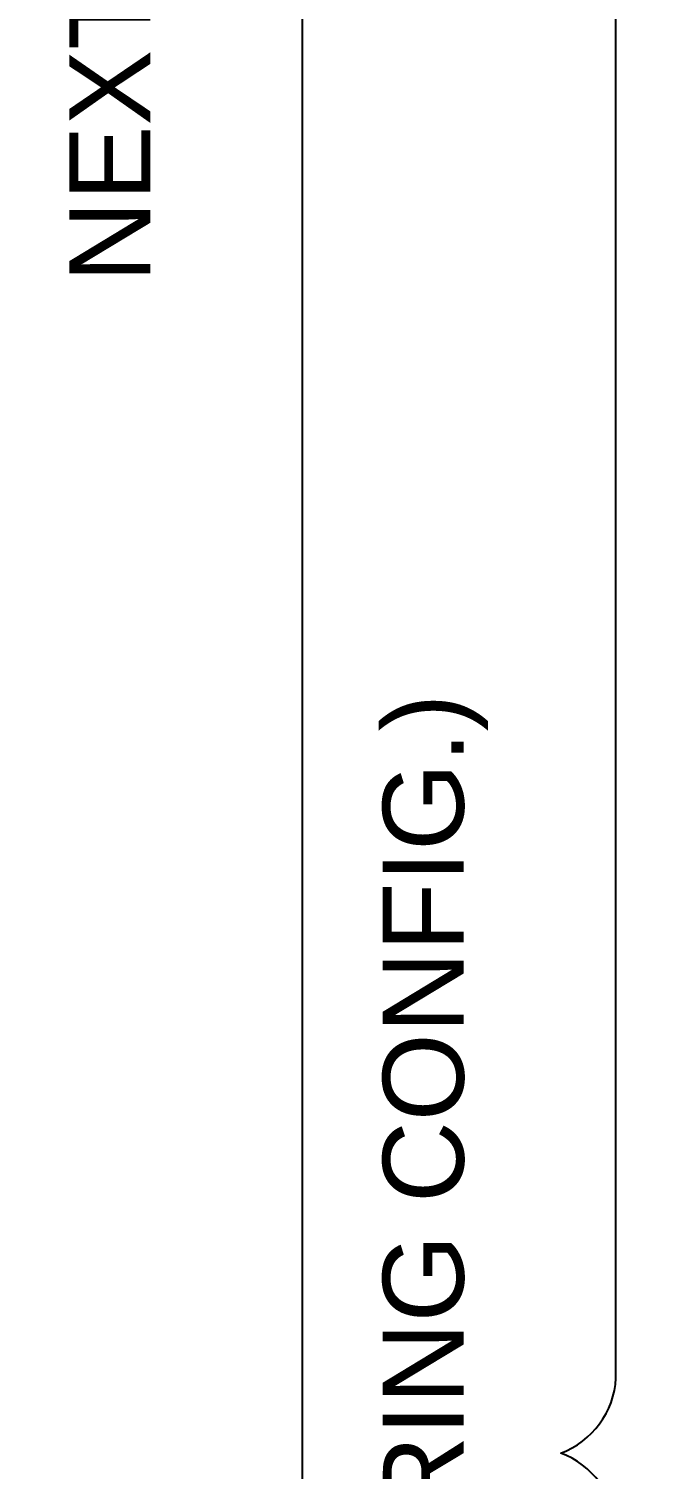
# Model space of a CAD drawing. Header units: feet. Extents: x -13743 to 68376, y -48 to 67763.
# Drawn here: x 8045.1 to 8203.9, y 64473.3 to 64828.8 of the extents above; entities that cross this region are included whole.
import ezdxf

# ---------------------------------------------------------------- set-up
doc = ezdxf.new("R2010")
doc.units = ezdxf.units.FT
doc.header["$MEASUREMENT"] = 0
doc.layers.add('G-ANNO-TEXT', color=1, linetype='Continuous')
doc.styles.add('NEI-A', font='arial.ttf')

msp = doc.modelspace()

# ---------------------------------------------------------------- linework, layer by layer
at = {"layer": 'G-ANNO-TEXT', "flags": 128}
for points in [[(8126.41, 63892.84, -0.463783), (8112.76, 63905.61), (8112.76, 65114.16, 0.298343), (8099.11, 65132.67, 0.298343), (8112.76, 65151.18), (8112.76, 66441.36, -0.4246), (8126.41, 66460.9)], [(8203.88, 63892.84, -0.298343), (8190.23, 63911.35), (8190.23, 64458.72, 0.298343), (8176.58, 64477.23, 0.298343), (8190.23, 64495.74), (8190.23, 65155.34, -0.298343), (8203.88, 65173.84)]]:
    msp.add_lwpolyline(points, format="xyb", dxfattribs=at)

# ---------------------------------------------------------------- texts
at = {"layer": 'G-ANNO-TEXT', "insert": (8055.15, 65531.39), "char_height": 20, "width": 845.316, "attachment_point": 3, "rotation": 90, "style": 'NEI-A', "bg_fill": 3, "box_fill_scale": 1.5, "bg_fill_color": 256, "bg_fill_transparency": 0}
msp.add_mtext('NEXTRACKER (400W) - SHORT TRACKER  (54 MODULES)', dxfattribs=at)

# ---------------------------------------------------------------- next in the draw order: texts
at = {"layer": 'G-ANNO-TEXT', "insert": (8132.62, 64664.66), "char_height": 20, "width": 429.1632, "attachment_point": 3, "rotation": 90, "style": 'NEI-A', "bg_fill": 3, "box_fill_scale": 1.5, "bg_fill_color": 256, "bg_fill_transparency": 0}
msp.add_mtext('STRING #2 (U-STRING CONFIG.)', dxfattribs=at)

doc.saveas('drawing.dxf')
